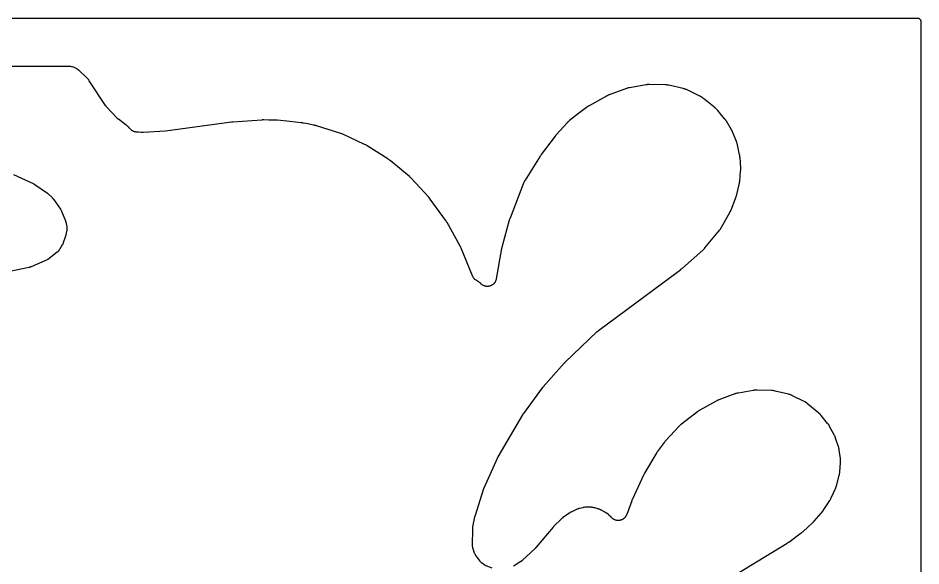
# Model space of a CAD drawing. Header units: millimetres. Extents: x 0 to 300, y 0 to 300.
# Drawn here: x 150.8 to 300.1, y 209.4 to 300.1 of the extents above; entities that cross this region are included whole.
import ezdxf

# ---------------------------------------------------------------- set-up
doc = ezdxf.new("R2010")
doc.units = ezdxf.units.MM
doc.layers.add('CUT', color=7, linetype='CONTINUOUS')

msp = doc.modelspace()

# ---------------------------------------------------------------- linework, layer by layer
at = {"layer": 'CUT'}
for points in [[(1.4375, 300.0625), (298.5625, 300.0625), (299.4478, 300.0625), (299.5212, 300.0589), (299.5794, 300.0503), (299.6365, 300.036), (299.6918, 300.0162), (299.745, 299.991), (299.7954, 299.9608), (299.8427, 299.9257), (299.8863, 299.8863), (299.9257, 299.8427), (299.9608, 299.7954), (299.991, 299.745), (300.0162, 299.6918), (300.036, 299.6365), (300.0503, 299.5794), (300.0589, 299.5212), (300.0625, 299.4478), (300.0625, 298.5625), (300.0625, 1.4375)], [(229.1897, 209.0453), (228.207, 209.4326), (228.1974, 209.4365), (228.1815, 209.443), (228.1436, 209.4595), (228.0944, 209.4822), (228.0299, 209.5152), (227.9667, 209.5509), (227.9051, 209.5889), (227.8602, 209.6193), (227.8264, 209.6432), (227.8126, 209.6535), (227.8044, 209.6597), (227.5222, 209.8748), (227.5139, 209.8812), (227.5001, 209.892), (227.4677, 209.9185), (227.426, 209.9543), (227.3724, 210.0043), (227.3206, 210.0567), (227.2712, 210.111), (227.2359, 210.153), (227.2097, 210.1858), (227.1991, 210.1996), (227.1928, 210.208), (226.5375, 211.0885), (226.5308, 211.0976), (226.5197, 211.1129), (226.494, 211.1504), (226.4615, 211.2003), (226.4211, 211.2688), (226.3837, 211.3393), (226.3495, 211.4112), (226.3264, 211.466), (226.3097, 211.5083), (226.3033, 211.5261), (226.2994, 211.5368), (226.0486, 212.2538), (226.0454, 212.263), (226.0426, 212.2712), (226.0265, 212.3242), (226.0055, 212.402), (225.9862, 212.4911), (225.9763, 212.551), (225.9661, 212.6417), (225.9612, 212.7221), (225.9595, 212.7775), (225.9595, 212.7861), (225.9596, 212.7959), (225.9903, 215.5506), (225.9905, 215.5608), (225.9908, 215.5777), (225.9927, 215.6185), (225.9974, 215.6874), (225.9999, 215.7178), (226.0003, 215.721), (226.0039, 215.7514), (226.0132, 215.8198), (226.0197, 215.8601), (226.0227, 215.8768), (226.0246, 215.8868), (226.3516, 217.5657), (226.3542, 217.5784), (226.3604, 217.6081), (226.3632, 217.6209), (226.3667, 217.6363), (226.3696, 217.649), (226.3767, 217.6786), (226.3799, 217.6912), (226.3856, 217.7135), (226.3889, 217.7261), (226.3968, 217.7554), (226.4003, 217.768), (226.4047, 217.7832), (226.4084, 217.7957), (226.4172, 217.8248), (226.421, 217.8372), (227.7715, 222.0815), (227.7756, 222.0938), (227.7852, 222.1226), (227.7894, 222.135), (227.7947, 222.15), (227.7991, 222.1622), (227.8095, 222.1907), (227.8141, 222.2029), (227.8224, 222.2245), (227.8271, 222.2366), (227.8384, 222.2648), (227.8433, 222.2768), (227.8494, 222.2915), (227.8545, 222.3035), (227.8666, 222.3314), (227.8719, 222.3433), (230.086, 227.2511), (230.0909, 227.2618), (230.1025, 227.2867), (230.1076, 227.2973), (230.1138, 227.3102), (230.119, 227.3207), (230.1312, 227.3452), (230.1365, 227.3557), (230.1461, 227.3742), (230.1515, 227.3846), (230.1644, 227.4088), (230.17, 227.4191), (230.1769, 227.4317), (230.1826, 227.442), (230.1961, 227.4658), (230.202, 227.476), (234.2705, 234.4484), (234.2767, 234.4589), (234.2912, 234.4831), (234.2976, 234.4934), (234.3053, 234.506), (234.3118, 234.5162), (234.327, 234.54), (234.3336, 234.5502), (234.3454, 234.5681), (234.3521, 234.5782), (234.368, 234.6016), (234.3748, 234.6116), (234.3833, 234.6237), (234.3903, 234.6336), (234.4068, 234.6566), (234.4139, 234.6663), (237.5189, 238.8728), (237.5246, 238.8804), (237.538, 238.8981), (237.5437, 238.9057), (237.5508, 238.9149), (237.5567, 238.9224), (237.5704, 238.9398), (237.5764, 238.9473), (237.587, 238.9604), (237.593, 238.9678), (237.6071, 238.9849), (237.6132, 238.9923), (237.6206, 239.0011), (237.6268, 239.0084), (237.6413, 239.0252), (237.6475, 239.0324), (241.0933, 242.9576), (241.1, 242.9651), (241.1157, 242.9826), (241.1225, 242.99), (241.1308, 242.9991), (241.1376, 243.0065), (241.1537, 243.0236), (241.1606, 243.0309), (241.173, 243.0438), (241.18, 243.051), (241.1965, 243.0677), (241.2036, 243.0749), (241.2123, 243.0836), (241.2194, 243.0906), (241.2363, 243.107), (241.2435, 243.114), (246.5712, 248.1866), (246.5811, 248.1959), (246.6045, 248.2174), (246.6145, 248.2266), (246.6269, 248.2377), (246.6371, 248.2467), (246.6611, 248.2675), (246.6714, 248.2764), (246.6899, 248.2919), (246.7004, 248.3006), (246.725, 248.3207), (246.7356, 248.3293), (246.7486, 248.3396), (246.7593, 248.348), (246.7845, 248.3673), (246.7954, 248.3755), (260.3916, 258.4946), (260.4014, 258.5021), (260.465, 258.5514), (260.4747, 258.5591), (260.5532, 258.6228), (260.5628, 258.6307), (260.6242, 258.6826), (260.6336, 258.6907), (264.0216, 261.6765), (264.0298, 261.6838), (264.0865, 261.7357), (264.0949, 261.7435), (264.1314, 261.7782), (264.1486, 261.7952), (264.254, 261.9037), (264.2699, 261.9208), (264.297, 261.9509), (264.3042, 261.9592), (264.3539, 262.0166), (264.3619, 262.026), (266.5575, 264.6713), (266.5656, 264.6812), (266.6171, 264.7461), (266.625, 264.7562), (266.6551, 264.7959), (266.6702, 264.8165), (266.7648, 264.9525), (266.7789, 264.9738), (266.8056, 265.0159), (266.8123, 265.0267), (266.8552, 265.0976), (266.8617, 265.1086), (268.4825, 267.9218), (268.4877, 267.9312), (268.5239, 267.9967), (268.5293, 268.0065), (268.5522, 268.0499), (268.5628, 268.0711), (268.6266, 268.2041), (268.636, 268.2248), (268.6517, 268.261), (268.6559, 268.2709), (268.6841, 268.3393), (268.6886, 268.3505), (269.4152, 270.2188), (269.4218, 270.2366), (269.4629, 270.353), (269.4689, 270.371), (269.5158, 270.5185), (269.5213, 270.5367), (269.5549, 270.6555), (269.5598, 270.6738), (270.0279, 272.5518), (270.0305, 272.5625), (270.0478, 272.6378), (270.0502, 272.6491), (270.0606, 272.6987), (270.0652, 272.7226), (270.0903, 272.8727), (270.0937, 272.896), (270.0989, 272.9364), (270.1002, 272.9473), (270.1084, 273.0233), (270.1097, 273.0356), (270.2641, 274.7915), (270.265, 274.8023), (270.2702, 274.8774), (270.2709, 274.8886), (270.2734, 274.938), (270.2741, 274.9618), (270.2758, 275.1102), (270.2756, 275.1331), (270.2746, 275.1729), (270.2742, 275.1836), (270.2708, 275.2581), (270.2702, 275.2702), (270.1589, 276.978), (270.1581, 276.9886), (270.152, 277.0621), (270.151, 277.0731), (270.1461, 277.1212), (270.1433, 277.1444), (270.1231, 277.2883), (270.1195, 277.3104), (270.1127, 277.3487), (270.1107, 277.3591), (270.0966, 277.4307), (270.0942, 277.4423), (269.7293, 279.1161), (269.7265, 279.1283), (269.7076, 279.2069), (269.7046, 279.219), (269.6922, 279.2661), (269.6854, 279.2901), (269.638, 279.4448), (269.6302, 279.4684), (269.614, 279.5143), (269.6097, 279.526), (269.5812, 279.6018), (269.5767, 279.6134), (268.9729, 281.1217), (268.9688, 281.1316), (268.9396, 281.2008), (268.9352, 281.2111), (268.9152, 281.2561), (268.9052, 281.2776), (268.84, 281.4103), (268.8295, 281.4306), (268.8107, 281.4654), (268.8055, 281.4748), (268.7691, 281.5395), (268.7631, 281.5499), (267.9096, 282.997), (267.9033, 283.0074), (267.8619, 283.0744), (267.8554, 283.0847), (267.8297, 283.1245), (267.8161, 283.1446), (267.7254, 283.2734), (267.711, 283.293), (267.6822, 283.3306), (267.6747, 283.3402), (267.6255, 283.4017), (267.6178, 283.4111), (266.496, 284.7574), (266.4865, 284.7685), (266.4241, 284.8398), (266.4144, 284.8507), (266.3758, 284.8926), (266.3556, 284.9136), (266.2207, 285.0467), (266.1995, 285.0667), (266.157, 285.1047), (266.1461, 285.1143), (266.0739, 285.1758), (266.0627, 285.1851), (264.134, 286.75), (264.1207, 286.7606), (264.0331, 286.8276), (264.0194, 286.8378), (263.9657, 286.8765), (263.9376, 286.8956), (263.7518, 287.0143), (263.7227, 287.0318), (263.6649, 287.0642), (263.65, 287.0723), (263.5523, 287.1236), (263.5372, 287.1313), (261.4305, 288.1626), (261.4149, 288.17), (261.3126, 288.2164), (261.2968, 288.2234), (261.2347, 288.2495), (261.2024, 288.2619), (260.9909, 288.3368), (260.958, 288.3473), (260.8933, 288.3661), (260.8766, 288.3707), (260.7679, 288.3989), (260.7512, 288.403), (258.4079, 288.939), (258.3928, 288.9422), (258.2941, 288.9621), (258.2788, 288.965), (258.2193, 288.9754), (258.1886, 288.98), (257.9888, 289.0044), (257.958, 289.0074), (257.8976, 289.0116), (257.8822, 289.0125), (257.7816, 289.0169), (257.7661, 289.0174), (255.2287, 289.0638), (255.2143, 289.0638), (255.1208, 289.0633), (255.1064, 289.0631), (255.0503, 289.0614), (255.0215, 289.0598), (254.8352, 289.0453), (254.8065, 289.0424), (254.7508, 289.0354), (254.7365, 289.0334), (254.6441, 289.0195), (254.6299, 289.0171), (251.9143, 288.541), (251.9012, 288.5385), (251.8169, 288.5218), (251.8039, 288.5191), (251.7534, 288.5079), (251.7277, 288.5016), (251.5616, 288.4571), (251.5362, 288.4497), (251.4869, 288.4341), (251.4743, 288.43), (251.3928, 288.4023), (251.3804, 288.3979), (248.5591, 287.3678), (248.5487, 287.3639), (248.4762, 287.3359), (248.4654, 287.3316), (248.4182, 287.3123), (248.3957, 287.3026), (248.2565, 287.2389), (248.2352, 287.2286), (248.1986, 287.2101), (248.1887, 287.205), (248.1208, 287.1691), (248.1098, 287.1631), (245.2039, 285.5466), (245.2038, 285.5466), (245.1946, 285.5413), (245.1304, 285.5042), (245.1209, 285.4985), (245.0793, 285.4734), (245.0595, 285.4609), (244.9376, 285.3805), (244.919, 285.3677), (244.8872, 285.345), (244.8786, 285.3387), (244.8197, 285.2951), (244.8102, 285.2879), (243.4641, 284.2476), (242.0008, 283.1161), (241.9905, 283.108), (241.9247, 283.0547), (241.9147, 283.0465), (241.8759, 283.0137), (241.8564, 282.9965), (241.7322, 282.8819), (241.7135, 282.8639), (241.6777, 282.8279), (241.6686, 282.8185), (241.6103, 282.7573), (241.6015, 282.7478), (241.6014, 282.7477), (239.8177, 280.7907), (239.8085, 280.7803), (239.7491, 280.7121), (239.7401, 280.7015), (239.6677, 280.6142), (239.6589, 280.6034), (239.6028, 280.5326), (239.5943, 280.5216), (237.295, 277.4742), (237.2871, 277.4635), (237.2367, 277.3936), (237.2291, 277.3827), (237.1678, 277.2935), (237.1604, 277.2825), (237.1131, 277.2104), (237.106, 277.1992), (234.6542, 273.2706), (234.6469, 273.2586), (234.6004, 273.18), (234.5933, 273.1678), (234.5665, 273.1199), (234.5533, 273.095), (234.4715, 272.9317), (234.4595, 272.9063), (234.4373, 272.8561), (234.4317, 272.8431), (234.3966, 272.7587), (234.3914, 272.7457), (232.1505, 266.976), (232.1452, 266.9617), (232.1116, 266.8682), (232.1066, 266.8538), (232.0674, 266.7354), (232.0628, 266.7208), (232.034, 266.6258), (232.0298, 266.6111), (230.8443, 262.3039), (230.8408, 262.2902), (230.8185, 262.2015), (230.8153, 262.1878), (230.79, 262.0757), (230.7871, 262.0619), (230.7691, 261.9721), (230.7665, 261.9583), (229.8785, 256.9271), (229.8697, 256.8833), (229.8514, 256.8034), (229.8272, 256.7173), (229.8083, 256.6608), (229.7756, 256.5775), (229.7512, 256.5232), (229.7104, 256.4436), (229.6807, 256.392), (229.6322, 256.3168), (229.5975, 256.2684), (229.5418, 256.1984), (229.5025, 256.1537), (229.4401, 256.0896), (229.3965, 256.049), (229.3281, 255.9914), (229.2807, 255.9553), (229.2069, 255.9048), (229.1562, 255.8736), (229.0777, 255.8307), (229.0241, 255.8047), (228.9418, 255.7697), (228.8859, 255.7492), (228.8005, 255.7226), (228.7428, 255.7077), (228.6552, 255.6897), (228.5963, 255.6806), (228.5074, 255.6714), (228.4479, 255.6682), (228.3584, 255.6679), (228.299, 255.6706), (228.2099, 255.6791), (228.151, 255.6878), (228.0632, 255.7051), (228.0055, 255.7195), (227.9199, 255.7455), (227.8638, 255.7656), (227.7812, 255.8), (227.7274, 255.8255), (227.6486, 255.8679), (227.5977, 255.8987), (227.5235, 255.9487), (227.4758, 255.9843), (227.4069, 256.0415), (227.3465, 256.0968), (227.3143, 256.1279), (227.2053, 256.2383), (227.1606, 256.2792), (227.013, 256.4013), (226.9644, 256.4375), (226.8029, 256.5455), (226.7773, 256.5617), (226.7265, 256.5921), (226.7134, 256.5997), (226.6393, 256.6416), (226.6114, 256.6587), (226.6041, 256.6631), (226.5447, 256.6984), (226.471, 256.7475), (226.4233, 256.7829), (226.3543, 256.8394), (226.3103, 256.8794), (226.2473, 256.9425), (226.2074, 256.9866), (226.1509, 257.0557), (226.1157, 257.1035), (226.0663, 257.1778), (226.036, 257.2288), (225.9942, 257.3077), (225.9596, 257.3817), (225.9417, 257.4226), (224.0701, 262.0054), (224.0629, 262.0222), (224.0148, 262.1306), (224.0071, 262.1471), (223.9426, 262.2812), (223.9344, 262.2975), (223.8798, 262.4028), (223.8711, 262.4189), (221.7386, 266.2366), (221.7297, 266.2521), (221.6701, 266.3517), (221.6607, 266.3669), (221.5822, 266.4896), (221.5724, 266.5045), (221.507, 266.6004), (221.4967, 266.615), (218.9476, 270.1224), (218.937, 270.1365), (218.8669, 270.2273), (218.8559, 270.2411), (218.7646, 270.3523), (218.7532, 270.3658), (218.6778, 270.4522), (218.6661, 270.4654), (215.859, 273.5022), (215.8458, 273.5159), (215.759, 273.604), (215.7455, 273.6174), (215.6331, 273.7244), (215.6192, 273.7373), (215.527, 273.8197), (215.5126, 273.8322), (212.3662, 276.4706), (212.3508, 276.4831), (212.2497, 276.5623), (212.234, 276.5743), (212.1039, 276.6695), (212.0878, 276.6809), (211.9817, 276.7533), (211.9652, 276.7642), (208.5465, 278.9362), (208.5299, 278.9464), (208.4206, 279.0109), (208.4036, 279.0206), (208.264, 279.0971), (208.2467, 279.1062), (208.1335, 279.1635), (208.1159, 279.172), (204.5118, 280.8503), (204.511, 280.8507), (204.4922, 280.8591), (204.3689, 280.9114), (204.3497, 280.9191), (204.1929, 280.9794), (204.1735, 280.9865), (204.0469, 281.0303), (204.0273, 281.0367), (200.1515, 282.2287), (200.1371, 282.2329), (200.0431, 282.2592), (200.0286, 282.2631), (199.9099, 282.2932), (199.8972, 282.2963), (199.8721, 282.3026), (199.8574, 282.3061), (199.7615, 282.3278), (199.7467, 282.331), (198.4231, 282.5952), (197.9901, 282.6822), (197.9767, 282.6847), (197.8894, 282.7002), (197.8811, 282.7016), (197.8652, 282.7044), (197.8518, 282.7066), (197.7424, 282.7233), (197.729, 282.7252), (197.6415, 282.7366), (197.6281, 282.7382), (195.7742, 282.9366), (193.7291, 283.1569), (193.715, 283.1582), (193.6234, 283.1659), (193.6093, 283.1669), (193.4942, 283.1739), (193.48, 283.1746), (193.4703, 283.1749), (193.4684, 283.175), (193.4543, 283.1757), (193.3625, 283.179), (193.3484, 283.1793), (192.2766, 283.1926), (191.4519, 283.2033), (191.439, 283.2034), (191.3549, 283.2027), (191.3446, 283.2025), (191.3316, 283.2023), (191.3187, 283.2021), (191.2139, 283.1989), (191.201, 283.1984), (191.1176, 283.194), (191.1047, 283.1932), (186.3274, 282.8422), (186.3186, 282.8414), (186.2575, 282.836), (186.2481, 282.8351), (186.172, 282.8272), (186.1628, 282.8262), (186.1027, 282.819), (186.0929, 282.8177), (175.1871, 281.3272), (171.5408, 281.1352), (171.527, 281.1346), (171.4949, 281.1334), (171.4811, 281.133), (171.4643, 281.1326), (171.4575, 281.1325), (171.4477, 281.1325), (171.432, 281.1326), (171.3955, 281.1332), (171.3799, 281.1336), (171.3547, 281.1344), (171.3391, 281.1351), (171.3027, 281.137), (171.287, 281.1379), (171.268, 281.1392), (171.2524, 281.1404), (171.216, 281.1435), (171.2005, 281.145), (170.7555, 281.191), (170.7407, 281.1924), (170.6447, 281.1999), (170.63, 281.2009), (170.5722, 281.204), (170.5426, 281.2049), (170.5026, 281.205), (170.4564, 281.2064), (170.3718, 281.2111), (170.2799, 281.221), (170.2191, 281.2307), (170.1287, 281.25), (170.0693, 281.2659), (169.9814, 281.2943), (169.9239, 281.3162), (169.8393, 281.3535), (169.7843, 281.3812), (169.7041, 281.427), (169.6522, 281.4601), (169.5771, 281.5139), (169.5289, 281.5522), (169.4597, 281.6134), (169.4157, 281.6565), (169.3531, 281.7245), (169.299, 281.7896), (169.2704, 281.8259), (169.2403, 281.8662), (169.2029, 281.9114), (169.0779, 282.0485), (169.0363, 282.0899), (168.8965, 282.2159), (168.8742, 282.235), (168.8298, 282.2712), (168.8183, 282.2804), (168.743, 282.3389), (168.7313, 282.3477), (167.4203, 283.3149), (167.4119, 283.3212), (167.3979, 283.3317), (167.3649, 283.358), (167.31, 283.4036), (167.2861, 283.4243), (167.2836, 283.4265), (167.2604, 283.448), (167.2088, 283.4974), (167.1791, 283.5273), (167.167, 283.54), (167.1598, 283.5477), (165.4805, 285.3584), (165.474, 285.3655), (165.4634, 285.3772), (165.4384, 285.4059), (165.3971, 285.4554), (165.3792, 285.4777), (165.3773, 285.4801), (165.3601, 285.5029), (165.322, 285.5549), (165.3002, 285.5861), (165.2914, 285.5993), (165.2861, 285.6072), (162.6182, 289.6926), (162.6112, 289.7031), (162.5649, 289.7708), (162.5577, 289.7811), (162.529, 289.8212), (162.5139, 289.8414), (162.4145, 289.9689), (162.3818, 290.0073), (162.272, 290.126), (162.2544, 290.1441), (162.2195, 290.1789), (162.2104, 290.1877), (162.1511, 290.2442), (162.1419, 290.2528), (160.9196, 291.3689), (160.9093, 291.3781), (160.8413, 291.4373), (160.8307, 291.4463), (160.7891, 291.481), (160.7673, 291.4982), (160.6255, 291.6055), (160.5797, 291.6369), (160.4306, 291.7294), (160.3822, 291.7564), (160.2252, 291.8347), (160.1744, 291.8571), (160.0109, 291.9205), (159.9583, 291.9382), (159.7895, 291.9863), (159.7355, 291.999), (159.5631, 292.0312), (159.5081, 292.0389), (159.3311, 292.0553), (159.3034, 292.0573), (159.2492, 292.0598), (159.2354, 292.0603), (159.1452, 292.0623), (159.1313, 292.0625), (148.8725, 292.0625)], [(150.1022, 274.1749), (153.3488, 272.6803), (153.3574, 272.6763), (153.3709, 272.6699), (153.4048, 272.6529), (153.4615, 272.6232), (153.4864, 272.6095), (153.4882, 272.6085), (153.5128, 272.5941), (153.5674, 272.5608), (153.5994, 272.5404), (153.6119, 272.532), (153.6197, 272.5267), (155.5639, 271.1967), (155.5716, 271.1914), (155.5836, 271.1829), (155.6026, 271.1692), (155.6307, 271.1485), (155.6542, 271.1306), (155.6735, 271.1152), (155.6832, 271.1075), (155.6874, 271.1041), (155.7089, 271.086), (155.7565, 271.0448), (155.7842, 271.0198), (155.7949, 271.0096), (155.8017, 271.0032), (156.4552, 270.3746), (156.463, 270.367), (156.4753, 270.355), (156.5055, 270.3237), (156.5552, 270.2698), (156.5769, 270.2454), (156.5784, 270.2436), (156.5991, 270.2185), (156.6448, 270.1611), (156.671, 270.1264), (156.6811, 270.1125), (156.6874, 270.1036), (157.8338, 268.4689), (157.841, 268.4584), (157.8523, 268.4418), (157.8797, 268.399), (157.9238, 268.3255), (157.9428, 268.2925), (157.944, 268.2902), (157.9615, 268.2563), (157.9993, 268.1794), (158.0204, 268.1331), (158.0282, 268.1146), (158.0331, 268.1029), (158.6798, 266.51), (158.6847, 266.4977), (158.6923, 266.4782), (158.71, 266.4285), (158.7374, 266.3436), (158.7487, 266.3056), (158.7494, 266.3031), (158.7591, 266.2646), (158.7789, 266.1777), (158.7891, 266.1259), (158.7926, 266.1053), (158.7947, 266.0922), (158.8844, 265.5014), (158.8861, 265.4898), (158.8887, 265.4713), (158.8939, 265.4244), (158.899, 265.3641), (158.9023, 265.2816), (158.9018, 265.2001), (158.8974, 265.1177), (158.8915, 265.0575), (158.8856, 265.0106), (158.8828, 264.9922), (158.881, 264.9805), (158.7624, 264.2637), (158.7608, 264.2543), (158.7582, 264.2394), (158.7508, 264.2019), (158.7369, 264.1389), (158.7303, 264.111), (158.7298, 264.109), (158.7223, 264.0813), (158.7044, 264.0194), (158.693, 263.9828), (158.6882, 263.9685), (158.6851, 263.9594), (158.3069, 262.8689), (158.303, 262.858), (158.2968, 262.8407), (158.2799, 262.7975), (158.2495, 262.7253), (158.2354, 262.6934), (158.2344, 262.6913), (158.219, 262.66), (158.1831, 262.5904), (158.1608, 262.5497), (158.1516, 262.5338), (158.1457, 262.5238), (157.6985, 261.7782), (157.6932, 261.7696), (157.69, 261.7642), (157.6583, 261.7163), (157.6105, 261.6486), (157.5519, 261.5744), (157.5104, 261.5271), (157.4444, 261.4594), (157.3834, 261.4032), (157.34, 261.3656), (157.3351, 261.3616), (157.3272, 261.3553), (156.0015, 260.3048), (155.994, 260.2989), (155.982, 260.2896), (155.9513, 260.2668), (155.9113, 260.2384), (155.8553, 260.2018), (155.7988, 260.1676), (155.7402, 260.1352), (155.6964, 260.1131), (155.6619, 260.0965), (155.6482, 260.0903), (155.6394, 260.0864), (153.0276, 258.9349), (153.0168, 258.9302), (152.9997, 258.9229), (152.9559, 258.9056), (152.8813, 258.8784), (152.8479, 258.867), (152.8455, 258.8662), (152.8117, 258.8561), (152.7352, 258.8348), (152.6895, 258.8234), (152.6713, 258.8193), (152.6598, 258.8168), (146.4182, 257.513)], [(267.114, 206.5943), (277.9322, 213.1872), (277.9432, 213.194), (278.0145, 213.2396), (278.0254, 213.2468), (278.1136, 213.3059), (278.1243, 213.3133), (278.1936, 213.3619), (278.2041, 213.3695), (280.2903, 214.9037), (280.3027, 214.913), (280.3822, 214.9747), (280.3943, 214.9844), (280.4921, 215.0644), (280.504, 215.0744), (280.5802, 215.1401), (280.5918, 215.1504), (282.1452, 216.5612), (282.1573, 216.5725), (282.2351, 216.6472), (282.2469, 216.6588), (282.3419, 216.7552), (282.3533, 216.7672), (282.4269, 216.846), (282.438, 216.8583), (283.5736, 218.1456), (283.5879, 218.1624), (283.6787, 218.2733), (283.6924, 218.2907), (283.8011, 218.4339), (283.8141, 218.4517), (283.8965, 218.569), (283.9089, 218.5873), (285.0023, 220.2718), (285.008, 220.2807), (285.0472, 220.3435), (285.053, 220.353), (285.0779, 220.3946), (285.0895, 220.4149), (285.1595, 220.5429), (285.17, 220.5628), (285.1874, 220.5978), (285.1921, 220.6073), (285.2236, 220.6733), (285.2286, 220.6841), (285.9829, 222.3476), (285.9883, 222.3598), (286.0221, 222.4391), (286.0272, 222.4513), (286.0464, 222.4994), (286.0558, 222.5242), (286.1128, 222.6868), (286.121, 222.712), (286.136, 222.7616), (286.1397, 222.7744), (286.1627, 222.8574), (286.1661, 222.8702), (286.5614, 224.426), (286.5644, 224.4384), (286.5832, 224.5193), (286.5859, 224.5318), (286.5961, 224.5807), (286.6008, 224.6058), (286.6279, 224.7696), (286.6315, 224.7949), (286.6375, 224.8445), (286.6389, 224.8572), (286.6472, 224.9398), (286.6483, 224.9525), (286.7726, 226.5338), (286.7737, 226.5501), (286.7791, 226.6558), (286.7797, 226.6721), (286.7813, 226.7356), (286.7812, 226.7682), (286.7748, 226.9797), (286.7729, 227.0122), (286.7676, 227.0755), (286.766, 227.0917), (286.7542, 227.1969), (286.7522, 227.2131), (286.5603, 228.5868), (286.5584, 228.5998), (286.5448, 228.6838), (286.5425, 228.6967), (286.5333, 228.747), (286.528, 228.7727), (286.4898, 228.9385), (286.4834, 228.9639), (286.4698, 229.0132), (286.4661, 229.0258), (286.4417, 229.1073), (286.4378, 229.1198), (285.963, 230.5849), (285.9586, 230.598), (285.9288, 230.6832), (285.9241, 230.6962), (285.905, 230.7469), (285.8947, 230.7727), (285.8235, 230.9383), (285.8119, 230.9635), (285.7883, 231.0123), (285.7821, 231.0247), (285.7408, 231.1049), (285.7343, 231.1172), (284.9731, 232.5159), (284.9661, 232.5284), (284.9197, 232.609), (284.9124, 232.6213), (284.8834, 232.6691), (284.8679, 232.6932), (284.7639, 232.8474), (284.7473, 232.8707), (284.7138, 232.9155), (284.7051, 232.9269), (284.6477, 233.0001), (284.6387, 233.0112), (283.5655, 234.3135), (283.5568, 234.3239), (283.4991, 234.3907), (283.4901, 234.4009), (283.4546, 234.4402), (283.4359, 234.46), (283.3119, 234.5854), (283.2924, 234.6043), (283.2534, 234.6403), (283.2433, 234.6494), (283.1772, 234.7077), (283.1669, 234.7166), (281.3898, 236.2149), (281.376, 236.2263), (281.285, 236.2985), (281.2708, 236.3094), (281.215, 236.351), (281.1857, 236.3715), (280.9917, 236.499), (280.9612, 236.5177), (280.9008, 236.5525), (280.8852, 236.5612), (280.7828, 236.616), (280.7669, 236.6242), (278.8151, 237.5965), (278.7998, 237.6039), (278.6996, 237.6503), (278.6841, 237.6572), (278.6232, 237.6833), (278.5917, 237.6958), (278.3843, 237.7713), (278.3521, 237.782), (278.2886, 237.8011), (278.2723, 237.8057), (278.1657, 237.8345), (278.1493, 237.8387), (275.9838, 238.3587), (275.9686, 238.3621), (275.8698, 238.3832), (275.8545, 238.3862), (275.7948, 238.3973), (275.7641, 238.4022), (275.5639, 238.4288), (275.533, 238.4321), (275.4725, 238.4369), (275.457, 238.438), (275.3561, 238.4435), (275.3405, 238.4441), (272.9772, 238.5111), (272.9622, 238.5113), (272.8646, 238.5117), (272.8495, 238.5115), (272.7909, 238.5102), (272.7609, 238.5088), (272.5663, 238.4948), (272.5364, 238.4919), (272.4782, 238.4848), (272.4633, 238.4828), (272.3667, 238.4685), (272.3519, 238.4661), (269.8857, 238.0378), (269.8722, 238.0353), (269.7846, 238.018), (269.7711, 238.0152), (269.7187, 238.0036), (269.692, 237.997), (269.5197, 237.9505), (269.4933, 237.9428), (269.4422, 237.9264), (269.4291, 237.9221), (269.3447, 237.893), (269.3318, 237.8883), (266.6642, 236.8989), (266.6542, 236.8951), (266.5848, 236.868), (266.5745, 236.8638), (266.5294, 236.8452), (266.5078, 236.8358), (266.3744, 236.7745), (266.354, 236.7647), (266.3189, 236.7469), (266.3095, 236.742), (266.2444, 236.7076), (266.2338, 236.7019), (263.5184, 235.1965), (263.5087, 235.191), (263.4417, 235.1522), (263.4318, 235.1464), (263.3883, 235.1201), (263.3676, 235.107), (263.2405, 235.0228), (263.2211, 235.0094), (263.188, 234.9856), (263.179, 234.979), (263.1178, 234.9332), (263.1079, 234.9256), (260.4762, 232.8698), (260.4677, 232.863), (260.4084, 232.8149), (260.3996, 232.8076), (260.3613, 232.7753), (260.3432, 232.7594), (260.2322, 232.6579), (260.2153, 232.6419), (260.1867, 232.6136), (260.179, 232.6059), (260.1262, 232.5519), (260.1178, 232.543), (257.9129, 230.1895), (257.9013, 230.1768), (257.8272, 230.093), (257.816, 230.0799), (257.726, 229.9721), (257.7152, 229.9587), (257.646, 229.8708), (257.6356, 229.8571), (256.6336, 228.5057), (256.6247, 228.4933), (256.5679, 228.4126), (256.5594, 228.4001), (256.4907, 228.297), (256.4825, 228.2842), (256.4299, 228.2007), (256.4219, 228.1878), (254.3866, 224.7673), (254.3789, 224.7539), (254.3297, 224.6662), (254.3224, 224.6526), (254.2635, 224.5411), (254.2565, 224.5273), (254.2119, 224.4373), (254.2053, 224.4233), (252.3815, 220.4851), (252.3766, 220.4742), (252.3452, 220.4028), (252.3405, 220.3917), (252.3029, 220.3012), (252.2984, 220.2901), (252.2699, 220.2174), (252.2657, 220.2062), (251.432, 217.9481), (251.416, 217.9078), (251.3849, 217.8346), (251.3472, 217.7566), (251.3196, 217.7058), (251.2746, 217.6318), (251.2422, 217.5839), (251.1902, 217.5145), (251.1534, 217.47), (251.095, 217.4059), (251.0541, 217.3652), (250.9898, 217.307), (250.9451, 217.2704), (250.8755, 217.2187), (250.8275, 217.1866), (250.7532, 217.1418), (250.7024, 217.1144), (250.6242, 217.0771), (250.5709, 217.0547), (250.4895, 217.025), (250.4343, 217.0079), (250.3504, 216.9862), (250.2938, 216.9744), (250.2082, 216.9609), (250.1508, 216.9546), (250.0642, 216.9494), (250.0065, 216.9487), (249.9198, 216.9519), (249.8623, 216.9567), (249.7763, 216.9682), (249.7195, 216.9786), (249.6351, 216.9983), (249.5795, 217.0141), (249.4974, 217.0418), (249.4436, 217.0629), (249.3645, 217.0984), (249.313, 217.1245), (249.2377, 217.1675), (249.189, 217.1985), (249.1181, 217.2485), (249.0726, 217.284), (249.0069, 217.3406), (248.9493, 217.3953), (248.9185, 217.4259), (248.9183, 217.4262), (248.9182, 217.4263), (248.9161, 217.4284), (248.8823, 217.4638), (248.8724, 217.4739), (248.5025, 217.8427), (248.4923, 217.8526), (248.4248, 217.9168), (248.4143, 217.9265), (248.3729, 217.9641), (248.3512, 217.9828), (248.2094, 218.0994), (248.1635, 218.1337), (248.0112, 218.2363), (247.9871, 218.2517), (247.9393, 218.2807), (247.9269, 218.288), (247.8462, 218.3344), (247.8337, 218.3413), (247.3096, 218.626), (247.2942, 218.634), (247.1936, 218.6849), (247.178, 218.6926), (247.1167, 218.7214), (247.0849, 218.7352), (246.8758, 218.8192), (246.8432, 218.8312), (246.779, 218.8527), (246.7625, 218.858), (246.6546, 218.8908), (246.6379, 218.8956), (246.1404, 219.0312), (246.1225, 219.0358), (246.0063, 219.0636), (245.9884, 219.0677), (245.9181, 219.0822), (245.8819, 219.0886), (245.6455, 219.1227), (245.609, 219.1269), (245.5375, 219.1328), (245.5192, 219.134), (245.3998, 219.1401), (245.3814, 219.1408), (244.9123, 219.1506), (244.8993, 219.1507), (244.8151, 219.1506), (244.8021, 219.1505), (244.7514, 219.1493), (244.7255, 219.1482), (244.5597, 219.1373), (244.5081, 219.1317), (244.3438, 219.1065), (244.3183, 219.102), (244.2685, 219.0922), (244.2559, 219.0895), (244.1736, 219.0714), (244.1609, 219.0684), (243.6573, 218.946), (243.642, 218.942), (243.5427, 218.9151), (243.5275, 218.9108), (243.4684, 218.893), (243.4383, 218.8831), (243.2448, 218.8138), (243.2153, 218.8023), (243.1583, 218.7785), (243.1438, 218.7722), (243.0501, 218.7299), (243.0357, 218.7233), (242.2721, 218.3548), (242.2718, 218.3547), (242.26, 218.3488), (242.1838, 218.31), (242.1721, 218.3039), (242.1274, 218.2798), (242.1047, 218.2669), (241.9586, 218.18), (241.9365, 218.1661), (241.8937, 218.1381), (241.8829, 218.1308), (241.8128, 218.0826), (241.8021, 218.0751), (240.8914, 217.4191), (240.8828, 217.4128), (240.8231, 217.3682), (240.8143, 217.3615), (240.7757, 217.3315), (240.7575, 217.3167), (240.6452, 217.2223), (240.6282, 217.2074), (240.5991, 217.181), (240.5913, 217.1737), (240.5377, 217.1233), (240.5291, 217.115), (239.5135, 216.1202), (239.503, 216.1096), (239.4357, 216.0403), (239.4255, 216.0295), (239.3432, 215.9405), (239.3332, 215.9294), (239.2694, 215.8569), (239.2598, 215.8456), (236.4951, 212.5401), (236.4863, 212.5297), (236.4655, 212.5055), (236.4564, 212.4952), (236.4454, 212.4827), (236.4362, 212.4726), (236.4146, 212.4491), (236.4053, 212.4391), (236.3887, 212.4215), (236.3792, 212.4116), (236.3569, 212.3887), (236.3473, 212.379), (236.3355, 212.3673), (236.3257, 212.3577), (236.3028, 212.3355), (236.2929, 212.3261), (234.199, 210.3648), (234.1912, 210.3577), (234.1783, 210.3458), (234.1464, 210.318), (234.0914, 210.2722), (234.0667, 210.2524), (234.064, 210.2503), (234.0386, 210.2314), (233.9805, 210.1896), (233.9456, 210.1657), (233.9309, 210.1561), (233.922, 210.1504), (232.8587, 209.4766), (232.8498, 209.471), (232.8419, 209.4662), (232.7902, 209.4365), (232.7136, 209.396)]]:
    msp.add_lwpolyline(points, dxfattribs=at)

doc.saveas('drawing.dxf')
